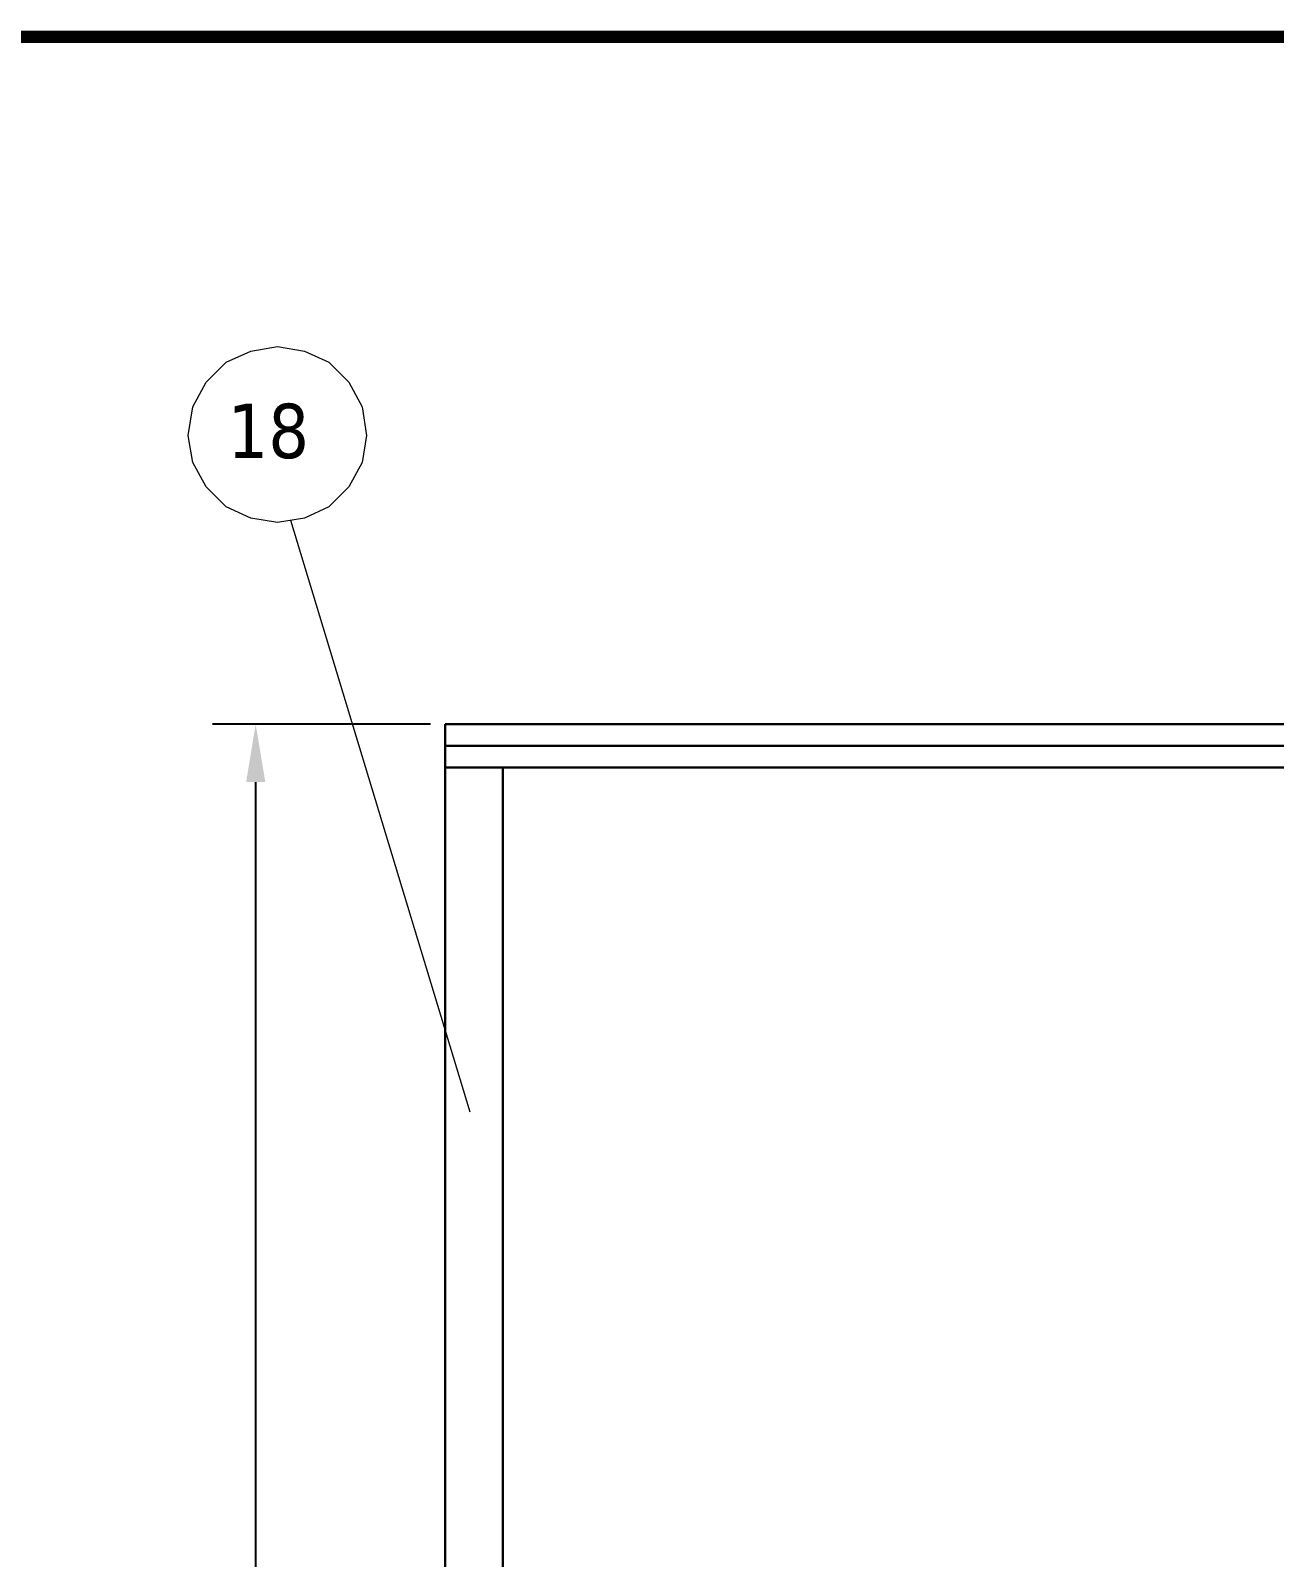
# Model space of a CAD drawing. Header units: millimetres. Extents: x 45841 to 102963, y -329287 to -163666.
# Drawn here: x 72177 to 73038, y -165402 to -164345 of the extents above; entities that cross this region are included whole.
import ezdxf

# ---------------------------------------------------------------- set-up
doc = ezdxf.new("R2010")
doc.units = ezdxf.units.MM
doc.header["$LTSCALE"] = 13
doc.layers.add('1', color=4, linetype='Continuous')
doc.layers.add('粗实线', color=4, linetype='Continuous')
doc.layers.add('标注、文本', color=3, linetype='Continuous', lineweight=25)
doc.layers.add('铁心', color=3, linetype='Continuous', lineweight=0)
doc.styles.get("Standard").update_dxf_attribs({"font": 'gbenor.shx', "bigfont": 'gbcbig.shx'})
doc.styles.add('Tahoma$001', font='tahoma.ttf', dxfattribs={"height": 2.159784})
doc.dimstyles.new('1-15', dxfattribs={"dimscale": 20, "dimtxt": 3.5, "dimasz": 2, "dimexe": 1.5, "dimexo": 0.5, "dimgap": 0.5, "dimtad": 1, "dimtoh": 1, "dimdec": 1, "dimdsep": 46, "dimtxsty": 'Standard', "dimcen": 2.5, "dimclrd": 3, "dimclre": 3, "dimclrt": 3, "dimadec": 0, "dimazin": 2, "dimtfac": 1, "dimtdec": 1, "dimtmove": 0, "dimatfit": 2, "dimfxl": 1, "dimarcsym": 0})

# ---------------------------------------------------------------- blocks, each defined once
blk = doc.blocks.new('*D1783')
at = {"layer": 'Defpoints', "color": 0, "transparency": 16777216}
for p in [(72332.7, -164825.7), (72463.8, -164825.7), (72563.8, -167025.6)]:
    blk.add_point(p, dxfattribs=at)
at = {"layer": '标注、文本', "color": 3, "lineweight": -2, "transparency": 16777216}
for p, q in [((72453.8, -164825.7), (72302.7, -164825.7)), ((72332.7, -166985.6), (72332.7, -164865.7)), ((72553.8, -167025.6), (72302.7, -167025.6))]:
    blk.add_line(p, q, dxfattribs=at)
at = {"layer": '标注、文本', "color": 3, "transparency": 16777216}
for points in [[(72326.1, -164865.7), (72339.4, -164865.7), (72332.7, -164825.7)], [(72326.1, -166985.6), (72339.4, -166985.6), (72332.7, -167025.6)]]:
    blk.add_solid(points, dxfattribs=at)
at = {"layer": '标注、文本', "color": 3, "transparency": 16777216, "insert": (72287.7, -165925.7), "char_height": 70, "attachment_point": 5, "rotation": 90}
blk.add_mtext('2200', dxfattribs=at)

msp = doc.modelspace()

# ---------------------------------------------------------------- linework, layer by layer
at = {"layer": '1', "const_width": 8.634}
msp.add_lwpolyline([(68377.085, -171158.034), (77849.405, -171158.034), (77849.405, -164349.804), (68377.085, -164349.804), (68377.085, -171158.034)], dxfattribs=at)
at = {"layer": '标注、文本', "color": 4, "lineweight": 30}
msp.add_line((72463.816, -164825.677), (72463.816, -167125.629), dxfattribs=at)
at = {"layer": '粗实线', "lineweight": 30}
for p, q in [((73173.816, -164825.677), (72463.816, -164825.677)), ((73173.816, -164825.677), (72463.816, -164825.677)), ((73173.816, -164840.677), (72463.816, -164840.677)), ((73173.816, -164840.677), (72463.816, -164840.677)), ((73173.816, -164855.677), (72463.816, -164855.677)), ((72503.816, -167025.629), (72503.816, -164855.677))]:
    msp.add_line(p, q, dxfattribs=at)
at = {"layer": '铁心'}
msp.add_lwpolyline([(72285.977, -164625.864), (72289.29, -164605.985), (72298.326, -164588.818), (72312.181, -164574.963), (72329.348, -164567.433), (72347.721, -164564.12), (72366.394, -164567.433), (72383.261, -164574.963), (72397.116, -164588.818), (72406.452, -164605.985), (72409.464, -164625.864), (72406.452, -164644.537), (72397.116, -164661.404), (72383.261, -164675.258), (72366.394, -164683.089), (72347.721, -164686.101), (72329.348, -164683.089), (72312.181, -164675.258), (72298.326, -164661.404), (72289.29, -164644.537)], close=True, dxfattribs=at)
msp.add_lwpolyline([(72481.155, -165094.203), (72357.058, -164684.595), (72357.058, -164684.595)], dxfattribs=at)

# ---------------------------------------------------------------- texts
at = {"layer": '铁心', "style": 'Tahoma$001'}
msp.add_text('18', height=37.5893, dxfattribs=at).set_placement((72313.223, -164641.418))

# ---------------------------------------------------------------- dimensions: what is measured, and where the dimension line sits
at = {"layer": '标注、文本'}
dim = msp.add_linear_dim(base=(72332.726, -164825.677), p1=(72563.816, -167025.629), p2=(72463.816, -164825.677), angle=90, dimstyle='1-15', dxfattribs=at)
dim.commit()
dim.dimension.update_dxf_attribs({"geometry": '*D1783', "text_midpoint": (72287.726, -165925.653)})

doc.saveas('drawing.dxf')
